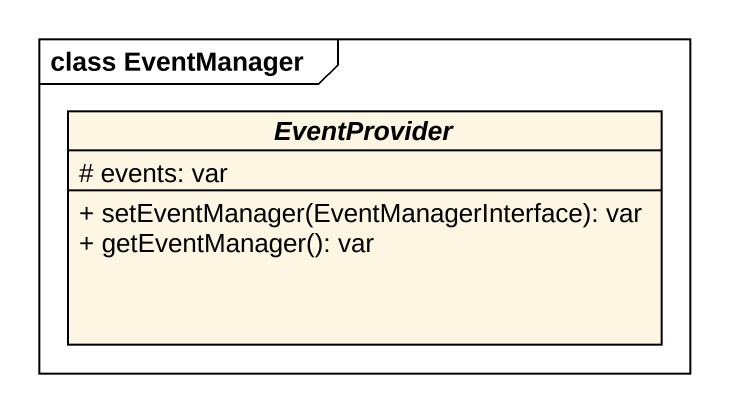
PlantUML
@startuml
mainframe class EventManager
hide circle
hide empty members
skinparam classAttributeIconSize 0
abstract class EventProvider {
  # events: var
  + setEventManager(EventManagerInterface): var
  + getEventManager(): var
}
@enduml
